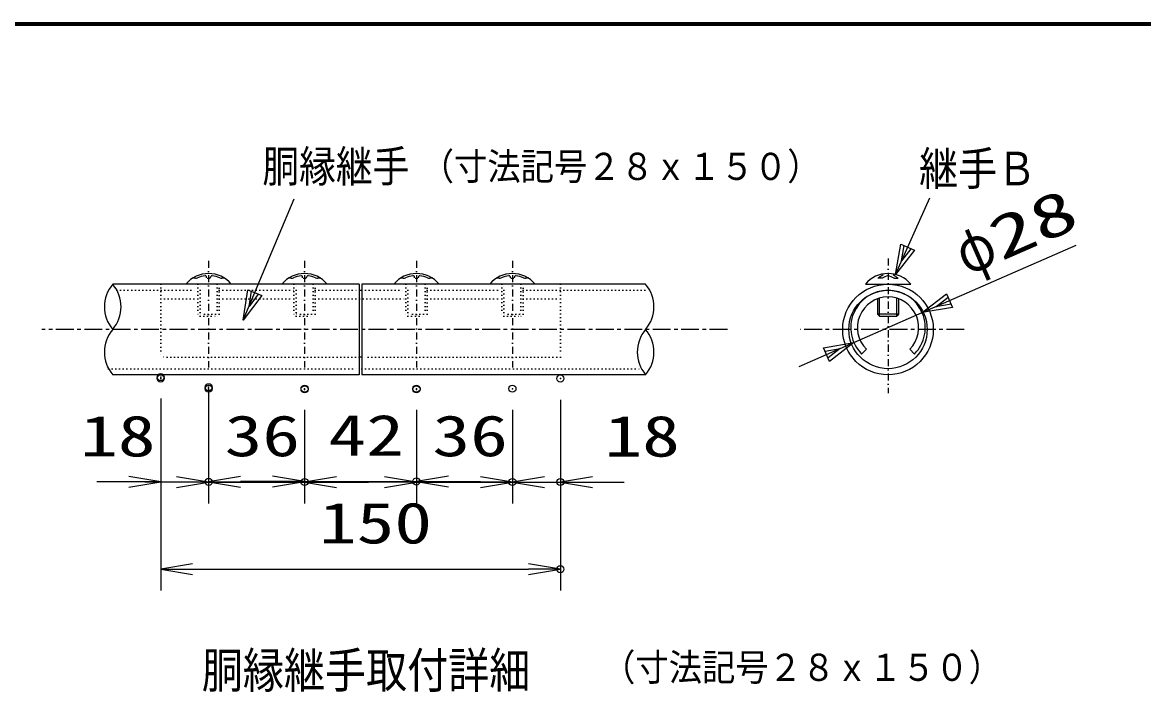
# Model space of a CAD drawing. Units: millimetres, scale not verified. Extents: x -4425 to 4425, y -3150 to 3150.
# Drawn here: x 1135 to 2713, y 1964 to 2925 of the extents above; entities that cross this region are included whole.
import ezdxf
from ezdxf.enums import TextEntityAlignment as Align

# ---------------------------------------------------------------- set-up
doc = ezdxf.new("R2010")
doc.units = ezdxf.units.MM
doc.header["$LTSCALE"] = 20
doc.header["$PDMODE"] = 32
doc.header["$PDSIZE"] = 10
for name, pattern in [('USER1', [2, 1.25, -0.25, 0.25, -0.25]), ('USER2', [0.26, 0.01, -0.25]), ('USER3', [1.01, 0.5, -0.25, 0.01, -0.25])]:
    doc.linetypes.add(name, pattern=pattern)
for name, color, linetype, lineweight in [('0-0_1', 7, 'Continuous', 25), ('0-1_0', 7, 'Continuous', 25), ('0-6_WAKU', 7, 'Continuous', 25)]:
    doc.layers.add(name, color=color, linetype=linetype, lineweight=lineweight)
doc.layers.add('0-3_DEFPOINTS', color=7, linetype='Continuous')
doc.styles.add('ＭＳ ゴシック', font='')
doc.styles.get('ＭＳ ゴシック').set_extended_font_data('MS Gothic')

# ---------------------------------------------------------------- blocks, each defined once
blk = doc.blocks.new('DARROWS')
at = {"layer": '0-1_0', "color": 2}
blk.add_line((0, 0), (-19.982, 0), dxfattribs=at)
blk.add_lwpolyline([(-20, -3.333), (0, 0), (-20, 3.333)], dxfattribs=at)

msp = doc.modelspace()

# ---------------------------------------------------------------- linework, layer by layer
at = {"layer": '0-0_1', "color": 4}
for p, q in [((1445.46, 2506.23), (1517.08, 2676.99)), ((2363.22, 2570.52), (2411.5, 2678.47)), ((2400.97, 2516.75), (2617.76, 2611.59)), ((2340.87, 2555.69), (2340.87, 2556.83)), ((2364.87, 2556.83), (2364.87, 2555.69)), ((2340.87, 2511.83), (2340.87, 2537.13)), ((2364.87, 2537.13), (2364.87, 2511.83)), ((2304.77, 2474.67), (2400.97, 2516.75)), ((1396.74, 2409.83), (1396.74, 2264.33)), ((1396.74, 2409.83), (1396.74, 2264.33))]:
    msp.add_line(p, q, dxfattribs=at)
at = {"layer": '0-0_1', "color": 4, "linetype": 'USER3'}
for p, q in [((1396.74, 2589.83), (1396.74, 2439.83)), ((1531.74, 2589.83), (1531.74, 2439.83)), ((1689.24, 2589.83), (1689.24, 2439.83)), ((1824.24, 2589.83), (1824.24, 2439.83)), ((2352.87, 2592.96), (2352.87, 2403.27))]:
    msp.add_line(p, q, dxfattribs=at)
at = {"layer": '0-0_1'}
for p, q in [((1608.61, 2556.83), (1261.74, 2556.83)), ((1378.1, 2565.08), (1375.38, 2565.08)), ((1393.92, 2565.83), (1393.92, 2566.84)), ((1394.67, 2565.08), (1398.8, 2565.08)), ((1399.55, 2565.83), (1399.55, 2566.84)), ((1418.09, 2565.08), (1415.37, 2565.08)), ((1513.1, 2565.08), (1510.38, 2565.08)), ((1528.92, 2565.83), (1528.92, 2566.84)), ((1529.67, 2565.08), (1533.8, 2565.08)), ((1534.55, 2565.83), (1534.55, 2566.84)), ((1553.09, 2565.08), (1550.37, 2565.08)), ((1608.61, 2556.83), (1608.61, 2429.33)), ((2011.74, 2556.83), (1612.36, 2556.83)), ((1612.36, 2556.83), (1612.36, 2429.33)), ((1670.6, 2565.08), (1667.88, 2565.08)), ((1686.42, 2565.83), (1686.42, 2566.84)), ((1687.17, 2565.08), (1691.3, 2565.08)), ((1692.05, 2565.83), (1692.05, 2566.84)), ((1710.59, 2565.08), (1707.87, 2565.08)), ((1805.6, 2565.08), (1802.88, 2565.08)), ((1821.42, 2565.83), (1821.42, 2566.84)), ((1822.17, 2565.08), (1826.3, 2565.08)), ((1827.05, 2565.83), (1827.05, 2566.84)), ((1845.59, 2565.08), (1842.87, 2565.08)), ((2320.99, 2556.83), (2384.74, 2556.83)), ((2337.87, 2556.83), (2337.87, 2555.04)), ((2344.47, 2565.08), (2338.62, 2565.08)), ((2361.27, 2565.08), (2367.12, 2565.08)), ((2367.87, 2555.04), (2367.87, 2556.83)), ((1608.61, 2548.21), (1612.36, 2548.21)), ((2337.87, 2536.14), (2337.87, 2514.83)), ((2340.87, 2511.83), (2364.87, 2511.83)), ((2315.75, 2458.59), (2322.38, 2465.21)), ((2383.36, 2465.21), (2389.99, 2458.59)), ((1612.36, 2454.1), (1608.61, 2454.1)), ((1608.61, 2429.33), (1261.74, 2429.33)), ((2011.74, 2429.33), (1612.36, 2429.33))]:
    msp.add_line(p, q, dxfattribs=at)
at = {"layer": '0-0_1', "linetype": 'USER2'}
for p, q in [((1329.24, 2556.83), (1329.24, 2454.1)), ((1381.74, 2556.83), (1381.74, 2514.83)), ((1516.74, 2556.83), (1516.74, 2514.83)), ((1674.24, 2556.83), (1674.24, 2514.83)), ((1809.24, 2556.83), (1809.24, 2514.83)), ((1891.74, 2556.83), (1891.74, 2454.1)), ((1267.64, 2548.21), (1381.74, 2548.21)), ((1411.74, 2548.21), (1516.74, 2548.21)), ((1546.74, 2548.21), (1608.61, 2548.21)), ((1612.36, 2548.21), (1674.24, 2548.21)), ((1704.24, 2548.21), (1809.24, 2548.21)), ((1839.24, 2548.21), (2017.64, 2548.21)), ((1329.24, 2536.21), (1381.74, 2536.21)), ((1411.74, 2536.21), (1516.74, 2536.21)), ((1546.74, 2536.21), (1674.24, 2536.21)), ((1704.24, 2536.21), (1809.24, 2536.21)), ((1839.24, 2536.21), (1891.74, 2536.21)), ((1384.74, 2511.83), (1408.74, 2511.83)), ((1519.74, 2511.83), (1543.74, 2511.83)), ((1677.24, 2511.83), (1701.24, 2511.83)), ((1812.24, 2511.83), (1836.24, 2511.83)), ((1608.61, 2454.1), (1329.24, 2454.1)), ((1891.74, 2454.1), (1612.36, 2454.1)), ((1255.83, 2437.96), (1608.61, 2437.96)), ((1612.36, 2437.96), (2005.83, 2437.96))]:
    msp.add_line(p, q, dxfattribs=at)
at = {"layer": '0-0_1', "color": 4, "linetype": 'USER2'}
for p, q in [((1384.74, 2511.83), (1384.74, 2556.83)), ((1408.74, 2556.83), (1408.74, 2511.83)), ((1519.74, 2511.83), (1519.74, 2556.83)), ((1543.74, 2556.83), (1543.74, 2511.83)), ((1677.24, 2511.83), (1677.24, 2556.83)), ((1701.24, 2556.83), (1701.24, 2511.83)), ((1812.24, 2511.83), (1812.24, 2556.83)), ((1836.24, 2556.83), (1836.24, 2511.83))]:
    msp.add_line(p, q, dxfattribs=at)
at = {"layer": '0-0_1', "color": 4, "linetype": 'USER1'}
for p, q in [((2126.83, 2493.08), (1161.81, 2493.08)), ((2460.05, 2493.08), (2229.69, 2493.08))]:
    msp.add_line(p, q, dxfattribs=at)
at = {"layer": '0-0_1', "color": 4}
for points in [[(2389.96, 2604.57), (2363.22, 2570.52), (2370.79, 2613.14)], [(1471.39, 2540.9), (1445.46, 2506.23), (1452.03, 2549.02)], [(2443.66, 2523.96), (2400.97, 2516.75), (2435.24, 2543.2)]]:
    msp.add_lwpolyline(points, close=True, dxfattribs=at)
for points in [[(2385.16, 2606.71), (2371.8, 2589.69), (2375.58, 2611)], [(1466.55, 2542.93), (1453.59, 2525.6), (1456.87, 2546.99)], [(2441.55, 2528.77), (2420.21, 2525.17), (2437.34, 2538.39)], [(2227.81, 2441), (2304.77, 2474.67), (2270.5, 2448.21), (2262.08, 2467.45), (2304.77, 2474.67)], [(2264.19, 2462.64), (2285.53, 2466.25), (2268.4, 2453.02)]]:
    msp.add_lwpolyline(points, dxfattribs=at)
at = {"layer": '0-0_1', "linetype": 'USER2'}
for points in [[(1408.74, 2511.83), (1411.74, 2514.83), (1411.74, 2556.83)], [(1543.74, 2511.83), (1546.74, 2514.83), (1546.74, 2556.83)], [(1701.24, 2511.83), (1704.24, 2514.83), (1704.24, 2556.83)], [(1836.24, 2511.83), (1839.24, 2514.83), (1839.24, 2556.83)], [(1411.74, 2514.83), (1381.74, 2514.83), (1384.74, 2511.83)], [(1546.74, 2514.83), (1516.74, 2514.83), (1519.74, 2511.83)], [(1704.24, 2514.83), (1674.24, 2514.83), (1677.24, 2511.83)], [(1839.24, 2514.83), (1809.24, 2514.83), (1812.24, 2511.83)]]:
    msp.add_lwpolyline(points, dxfattribs=at)
at = {"layer": '0-0_1'}
for points in [[(2364.87, 2511.83), (2367.87, 2514.83), (2367.87, 2536.14)], [(2367.87, 2514.83), (2337.87, 2514.83), (2340.87, 2511.83)]]:
    msp.add_lwpolyline(points, dxfattribs=at)
for radius in [63.75, 55.12]:
    msp.add_circle((2352.87, 2493.08), radius, dxfattribs=at)
at = {"layer": '0-0_1', "color": 4}
for centre, start, end in [((1299.03, 2524.96), 139.4792, 220.5208), ((1224.44, 2524.96), 319.47919, 40.52081), ((1974.44, 2524.96), 319.47919, 40.52081), ((1299.03, 2461.21), 139.4792, 220.5208), ((2049.03, 2461.21), 139.4792, 220.5208), ((1974.44, 2461.21), 319.47919, 40.52081)]:
    msp.add_arc(centre, 49.06, start, end, dxfattribs=at)
at = {"layer": '0-0_1'}
for centre, radius, start, end in [((1396.74, 2530.47), 41.37, 39.59774, 140.40219), ((1378.1, 2572.58), 7.5, 270, 293.8663), ((1396.74, 2530.47), 38.55, 97.34254, 113.86456), ((1392.05, 2566.84), 1.88, 0, 97.33578), ((1401.42, 2566.84), 1.88, 82.66415, 179.99992), ((1396.74, 2530.47), 38.55, 66.13536, 82.65806), ((1415.37, 2572.58), 7.5, 246.13379, 270), ((1531.74, 2530.47), 41.37, 39.59774, 140.40219), ((1513.1, 2572.58), 7.5, 270, 293.8663), ((1531.74, 2530.47), 38.55, 97.34254, 113.86456), ((1527.05, 2566.84), 1.88, 0, 97.33578), ((1536.42, 2566.84), 1.88, 82.66415, 179.99992), ((1531.74, 2530.47), 38.55, 66.13536, 82.65806), ((1550.37, 2572.58), 7.5, 246.13379, 270), ((1689.24, 2530.47), 41.37, 39.59774, 140.40219), ((1670.6, 2572.58), 7.5, 270, 293.8663), ((1689.24, 2530.47), 38.55, 97.34254, 113.86456), ((1684.55, 2566.84), 1.88, 0, 97.33578), ((1693.92, 2566.84), 1.88, 82.66415, 179.99992), ((1689.24, 2530.47), 38.55, 66.13536, 82.65806), ((1707.87, 2572.58), 7.5, 246.13379, 270), ((1824.24, 2530.47), 41.37, 39.59774, 140.40219), ((1805.6, 2572.58), 7.5, 270, 293.8663), ((1824.24, 2530.47), 38.55, 97.34254, 113.86456), ((1819.55, 2566.84), 1.88, 0, 97.33578), ((1828.92, 2566.84), 1.88, 82.66415, 179.99992), ((1824.24, 2530.47), 38.55, 66.13536, 82.65806), ((1842.87, 2572.58), 7.5, 246.13379, 270), ((2352.87, 2530.47), 41.37, 39.59774, 140.40219), ((2362.94, 2535.17), 38.55, 116.31644, 129.10608), ((2364.78, 2532.35), 38.55, 108.00024, 121.90467), ((2340.96, 2532.35), 38.55, 58.09526, 71.99968), ((2342.8, 2535.17), 38.55, 50.89384, 63.68348), ((2352.87, 2495.71), 52.5, 314.99966, 224.99988), ((2352.87, 2495.71), 43.12, 315.00003, 225.00025)]:
    msp.add_arc(centre, radius, start, end, dxfattribs=at)
at = {"layer": '0-1_0', "color": 1}
for p, q in [((1329.24, 2396.1), (1329.24, 2248.68)), ((1329.24, 2394.1), (1329.24, 2125.85)), ((1891.74, 2394.1), (1891.74, 2125.85)), ((1891.74, 2394.1), (1891.74, 2248.48)), ((1396.74, 2381.83), (1396.74, 2248.68)), ((1396.74, 2379.83), (1396.74, 2248.48)), ((1531.74, 2379.83), (1531.74, 2248.48)), ((1531.74, 2378.83), (1531.74, 2249.29)), ((1689.24, 2379.83), (1689.24, 2248.48)), ((1689.24, 2378.83), (1689.24, 2249.29)), ((1824.24, 2379.83), (1824.24, 2248.48)), ((1824.24, 2379.83), (1824.24, 2248.48))]:
    msp.add_line(p, q, dxfattribs=at)
at = {"layer": '0-1_0', "color": 2}
for p, q in [((1284.24, 2278.68), (1239.24, 2278.68)), ((1351.74, 2278.48), (1306.74, 2278.48)), ((1329.24, 2278.68), (1396.74, 2278.68)), ((1396.74, 2278.48), (1531.74, 2278.48)), ((1486.74, 2279.29), (1441.74, 2279.29)), ((1441.74, 2278.68), (1486.74, 2278.68)), ((1531.74, 2279.29), (1689.24, 2279.29)), ((1576.74, 2278.48), (1621.74, 2278.48)), ((1644.24, 2278.48), (1599.24, 2278.48)), ((1689.24, 2278.48), (1824.24, 2278.48)), ((1734.24, 2279.29), (1779.24, 2279.29)), ((1779.24, 2278.48), (1734.24, 2278.48)), ((1824.24, 2278.48), (1891.74, 2278.48)), ((1869.24, 2278.48), (1914.24, 2278.48)), ((1936.74, 2278.48), (1981.74, 2278.48)), ((1374.24, 2155.85), (1846.74, 2155.85))]:
    msp.add_line(p, q, dxfattribs=at)
at = {"layer": '0-3_DEFPOINTS'}
for p in [(1329.24, 2426.1), (1329.24, 2424.1), (1396.74, 2411.83), (1396.74, 2409.83), (1531.74, 2409.83), (1689.24, 2409.83), (1824.24, 2409.83), (1891.74, 2424.1), (1531.74, 2408.83), (1689.24, 2408.83), (1396.74, 2278.68), (1531.74, 2278.48), (1689.24, 2279.29), (1824.24, 2278.48), (1891.74, 2278.48), (1891.74, 2155.85)]:
    msp.add_point(p, dxfattribs=at)
at = {"layer": '0-6_WAKU'}
msp.add_line((-4048.02, 2923), (4197.98, 2923), dxfattribs=at)
msp.add_lwpolyline([(-4050.02, 2925), (4199.98, 2925), (4199.98, -2925), (-4050.02, -2925)], close=True, dxfattribs=at)
msp.add_lwpolyline([(-4046.02, -2921), (-4046.02, 2921), (4195.98, 2921)], dxfattribs=at)

# ---------------------------------------------------------------- block references
at = {"layer": '0-1_0', "xscale": 2.25, "yscale": 2.25}
for p in [(1329.24, 2278.68), (1396.74, 2278.48), (1531.74, 2279.29), (1689.24, 2278.48), (1824.24, 2278.48), (1891.74, 2155.85)]:
    msp.add_blockref('DARROWS', p, dxfattribs=at)
at = {"layer": '0-1_0', "xscale": 2.25, "yscale": 2.25, "rotation": 180}
for p in [(1396.74, 2278.68), (1531.74, 2278.48), (1689.24, 2279.29), (1824.24, 2278.48), (1891.74, 2278.48), (1329.24, 2155.85)]:
    msp.add_blockref('DARROWS', p, dxfattribs=at)

# ---------------------------------------------------------------- texts
at = {"layer": '0-0_1', "color": 4, "style": 'ＭＳ ゴシック'}
for s, height, width, p in [('胴縁継手', 44.57, 0.85, (1472.46, 2686.98)), ('（寸法記号２８ｘ１５０）', 38.2, 0.9, (1695.21, 2691.96)), ('継手Ｂ', 47.36, 0.85, (2396.67, 2681.55)), ('胴縁継手取付詳細', 49.84, 0.85, (1387.18, 1973.85)), ('（寸法記号２８ｘ１５０）', 38.2, 0.9, (1950.43, 1987.34))]:
    msp.add_text(s, height=height, dxfattribs=dict(at, width=width)).set_placement(p, align=Align.BOTTOM_LEFT)
for s, height, width, p in [('28', 60.61, 1.5, (2519.36, 2572.2)), ('φ', 63.14, 0.8, (2471.46, 2550.71))]:
    msp.add_text(s, height=height, rotation=23.628, dxfattribs=dict(at, width=width)).set_placement(p, align=Align.BOTTOM_LEFT)
at = {"layer": '0-1_0', "color": 3, "style": 'ＭＳ ゴシック', "width": 1.35}
for s, p in [('18', (1215.96, 2297.09)), ('36', (1419.24, 2297.38)), ('42', (1565.49, 2298.19)), ('36', (1711.74, 2297.38)), ('18', (1953.82, 2296.9)), ('150', (1551.99, 2174.75))]:
    msp.add_text(s, height=57.77, dxfattribs=at).set_placement(p, align=Align.BOTTOM_LEFT)

doc.saveas('drawing.dxf')
